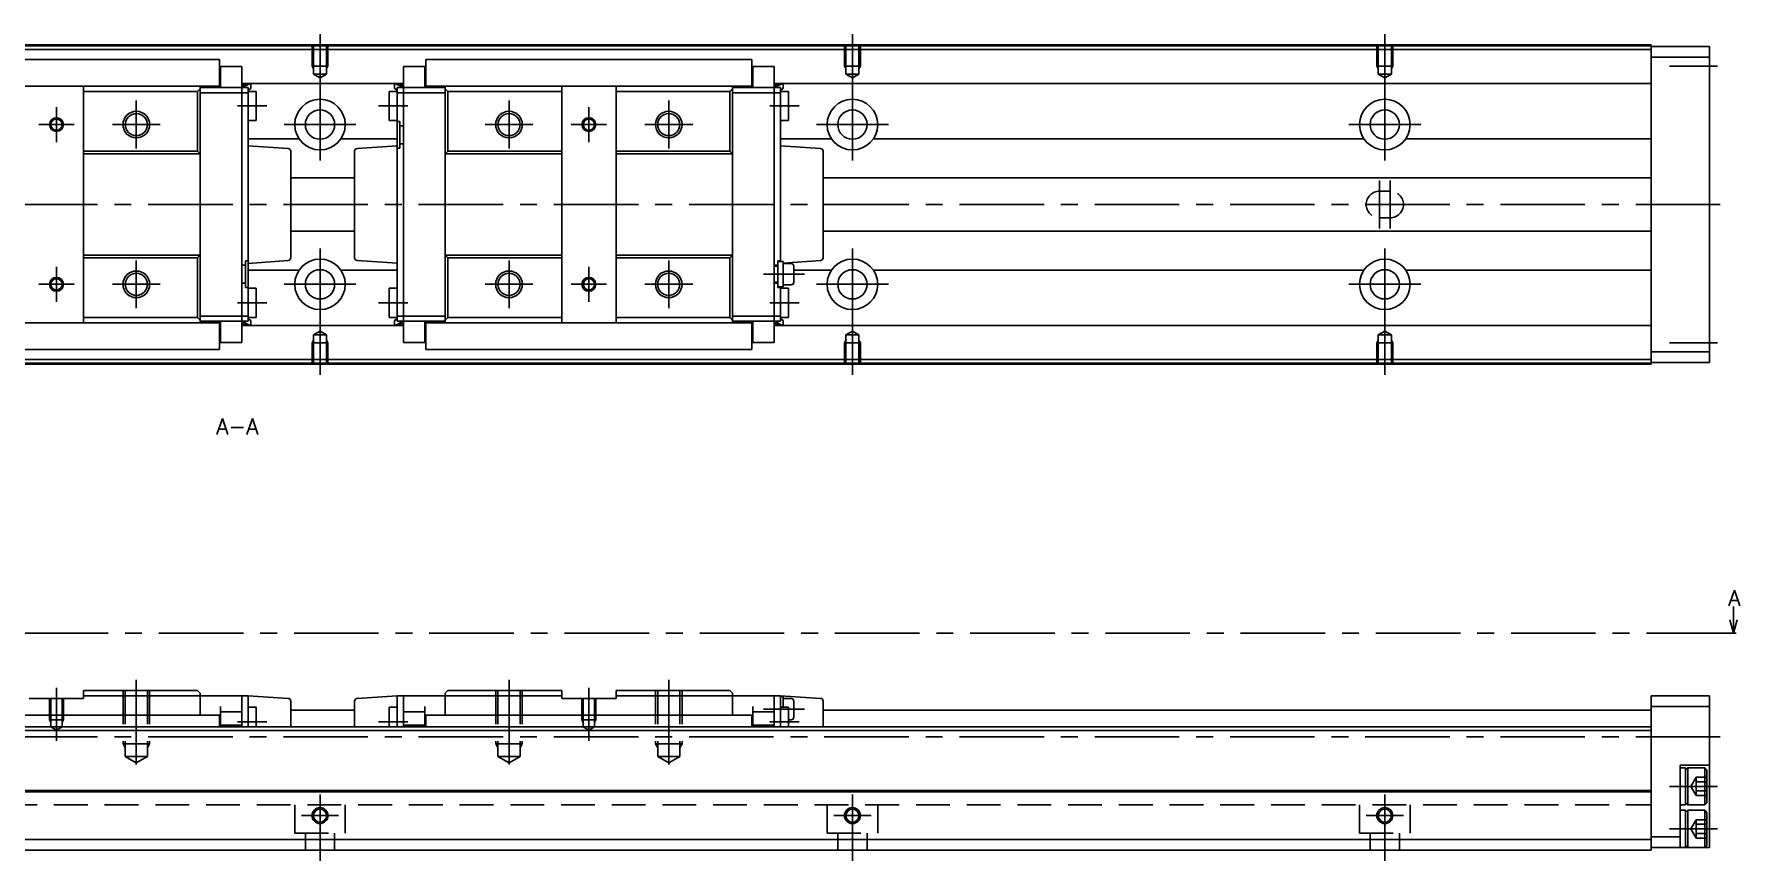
# Model space of a CAD drawing. Extents: x -2 to 751, y -8 to 279.
# Drawn here: x 431.1 to 751.5, y 8 to 163.3 of the extents above; entities that cross this region are included whole.
import ezdxf

# ---------------------------------------------------------------- set-up
doc = ezdxf.new("R2010")
doc.units = 0
doc.header["$LTSCALE"] = 0.5
doc.linetypes.add('CENTER', pattern=[50.8, 31.75, -6.35, 6.35, -6.35])
doc.linetypes.add('DASHED', pattern=[19.05, 12.7, -6.35])
for name, color, linetype in [('MSM_CENTER', 1, 'CENTER'), ('MSM_CONTINUOUS', 7, 'CONTINUOUS'), ('MSM_DASHED', 4, 'DASHED'), ('MSM_NARROW', 5, 'CONTINUOUS'), ('MSM_PART_NUMBER', 7, 'CONTINUOUS')]:
    doc.layers.add(name, color=color, linetype=linetype)
doc.styles.get("Standard").update_dxf_attribs({"font": 'txt.shx', "height": 3, "bigfont": 'bigfont.shx'})

msp = doc.modelspace()

# ---------------------------------------------------------------- linework, layer by layer
at = {"layer": 'MSM_CENTER'}
for p, q in [((484.76, 153.09), (484.76, 163.3)), ((584.76, 153.09), (584.76, 163.3)), ((684.76, 153.09), (684.76, 163.3)), ((747.26, 157.3), (738.26, 157.3)), ((450.26, 141.8), (450.26, 150.8)), ((484.76, 139.55), (484.76, 153.05)), ((520.26, 141.8), (520.26, 150.8)), ((550.26, 141.8), (550.26, 150.8)), ((584.76, 139.55), (584.76, 153.05)), ((684.76, 139.55), (684.76, 153.05)), ((435.26, 143), (435.26, 149.6)), ((474.76, 149.8), (469.26, 149.8)), ((495.76, 149.8), (501.26, 149.8)), ((535.26, 143), (535.26, 149.6)), ((574.76, 149.8), (569.26, 149.8)), ((431.96, 146.3), (438.56, 146.3)), ((445.76, 146.3), (454.76, 146.3)), ((478.01, 146.3), (491.51, 146.3)), ((515.76, 146.3), (524.76, 146.3)), ((531.96, 146.3), (538.56, 146.3)), ((545.76, 146.3), (554.76, 146.3)), ((578.01, 146.3), (591.51, 146.3)), ((678.01, 146.3), (691.51, 146.3)), ((683.76, 135.8), (683.76, 126.8)), ((685.76, 135.8), (685.76, 126.8)), ((747.76, 131.3), (196.26, 131.3)), ((484.76, 109.55), (484.76, 123.05)), ((584.76, 109.55), (584.76, 123.05)), ((684.76, 109.55), (684.76, 123.05)), ((435.26, 113), (435.26, 119.6)), ((450.26, 111.8), (450.26, 120.8)), ((520.26, 111.8), (520.26, 120.8)), ((535.26, 113), (535.26, 119.6)), ((550.26, 111.8), (550.26, 120.8)), ((431.96, 116.3), (438.56, 116.3)), ((445.76, 116.3), (454.76, 116.3)), ((478.01, 116.3), (491.51, 116.3)), ((515.76, 116.3), (524.76, 116.3)), ((531.96, 116.3), (538.56, 116.3)), ((545.76, 116.3), (554.76, 116.3)), ((575.76, 118.2), (568.06, 118.2)), ((578.01, 116.3), (591.51, 116.3)), ((678.01, 116.3), (691.51, 116.3)), ((474.76, 112.8), (469.26, 112.8)), ((495.76, 112.8), (501.26, 112.8)), ((574.76, 112.8), (569.26, 112.8)), ((484.76, 109.51), (484.76, 99.3)), ((584.76, 109.51), (584.76, 99.3)), ((684.76, 109.51), (684.76, 99.3)), ((747.26, 105.3), (738.26, 105.3)), ((749.76, 50.8), (188.76, 50.8)), ((450.26, 42), (450.26, 24.41)), ((520.26, 42), (520.26, 24.41)), ((550.26, 42), (550.26, 24.41)), ((435.26, 40.5), (435.26, 30.54)), ((535.26, 40.5), (535.26, 30.54)), ((575.76, 36.5), (568.06, 36.5)), ((474.76, 34.1), (469.26, 34.1)), ((495.76, 34.1), (501.26, 34.1)), ((574.76, 34.1), (569.26, 34.1)), ((747.76, 31.3), (196.26, 31.3)), ((484.76, 20.5), (484.76, 8)), ((584.76, 20.5), (584.76, 8)), ((684.76, 20.5), (684.76, 8)), ((747.26, 22), (738.26, 22)), ((481.26, 16.5), (488.26, 16.5)), ((581.26, 16.5), (588.26, 16.5)), ((681.26, 16.5), (688.26, 16.5)), ((747.26, 14), (738.26, 14))]:
    msp.add_line(p, q, dxfattribs=at)
at = {"layer": 'MSM_CONTINUOUS'}
for p, q in [((734.76, 161.3), (234.76, 161.3)), ((734.76, 161.1), (234.76, 161.1)), ((734.76, 160.4), (234.76, 160.4)), ((734.76, 101.3), (734.76, 161.3)), ((734.76, 161), (745.76, 161)), ((745.76, 101.6), (745.76, 161)), ((404.66, 158.52), (465.86, 158.52)), ((465.86, 158.52), (465.86, 153.55)), ((466.06, 153.25), (466.06, 157.2)), ((470.06, 157.2), (466.06, 157.2)), ((470.06, 105.4), (470.06, 157.2)), ((500.46, 157.2), (500.46, 105.4)), ((504.46, 157.2), (500.46, 157.2)), ((504.46, 153.25), (504.46, 157.2)), ((504.66, 158.52), (565.86, 158.52)), ((504.66, 158.52), (504.66, 153.55)), ((565.86, 158.52), (565.86, 153.55)), ((570.06, 157.2), (566.06, 157.2)), ((566.06, 153.25), (566.06, 157.2)), ((570.06, 105.4), (570.06, 157.2)), ((734.76, 159), (745.76, 159)), ((470.06, 153.25), (471.76, 154.1)), ((470.06, 153.67), (471.56, 154.05)), ((471.66, 154.05), (470.06, 154.05)), ((471.76, 153.1), (471.76, 154.1)), ((498.76, 154.05), (471.76, 154.05)), ((500.46, 153.25), (498.76, 154.1)), ((498.76, 153.1), (498.76, 154.1)), ((500.46, 154.05), (498.86, 154.05)), ((500.46, 153.67), (498.96, 154.05)), ((570.06, 153.25), (571.76, 154.1)), ((571.66, 154.05), (570.06, 154.05)), ((570.06, 153.67), (571.56, 154.05)), ((571.76, 153.1), (571.76, 154.1)), ((734.76, 154.05), (571.76, 154.05)), ((404.46, 153.55), (466.06, 153.55)), ((440.36, 109.05), (440.36, 153.55)), ((461.76, 152.55), (440.36, 152.55)), ((461.76, 152.55), (462.26, 153.05)), ((461.76, 141.3), (461.76, 152.55)), ((462.26, 153.55), (462.26, 109.05)), ((471.26, 153.25), (462.26, 153.25)), ((471.26, 152.25), (462.26, 152.25)), ((471.26, 109.35), (471.26, 153.25)), ((471.26, 152.8), (471.76, 153.1)), ((472.76, 152.55), (471.26, 152.55)), ((472.76, 147.05), (472.76, 152.55)), ((497.76, 147.05), (497.76, 152.55)), ((499.26, 152.55), (497.76, 152.55)), ((499.26, 152.8), (498.76, 153.1)), ((499.26, 153.25), (499.26, 109.35)), ((499.26, 153.25), (508.26, 153.25)), ((499.26, 152.25), (508.26, 152.25)), ((504.46, 153.55), (566.06, 153.55)), ((508.26, 109.05), (508.26, 153.55)), ((508.26, 153.05), (508.76, 152.55)), ((508.76, 152.55), (508.76, 141.3)), ((530.16, 152.55), (508.76, 152.55)), ((530.16, 153.55), (530.16, 109.05)), ((540.36, 109.05), (540.36, 153.55)), ((561.76, 152.55), (540.36, 152.55)), ((561.76, 152.55), (562.26, 153.05)), ((561.76, 141.3), (561.76, 152.55)), ((562.26, 153.55), (562.26, 109.05)), ((571.26, 153.25), (562.26, 153.25)), ((571.26, 152.25), (562.26, 152.25)), ((571.26, 120.6), (571.26, 153.25)), ((571.26, 152.8), (571.76, 153.1)), ((572.76, 152.55), (571.26, 152.55)), ((572.76, 147.05), (572.76, 152.55)), ((471.26, 147.05), (472.76, 147.05)), ((497.76, 147.05), (499.26, 147.05)), ((499.26, 146.9), (499.76, 146.9)), ((499.76, 141.9), (499.76, 146.9)), ((499.76, 146.1), (500.46, 146.1)), ((571.26, 147.05), (572.76, 147.05)), ((440.36, 141.3), (461.76, 141.3)), ((462.26, 140.8), (461.76, 141.3)), ((480.81, 143.66), (471.26, 143.66)), ((478.79, 141.8), (471.26, 142.3)), ((479.26, 121.3), (479.26, 141.3)), ((499.26, 143.66), (488.71, 143.66)), ((491.26, 141.3), (491.26, 121.3)), ((499.26, 142.3), (491.73, 141.8)), ((499.26, 141.9), (499.76, 141.9)), ((499.76, 142.7), (500.46, 142.7)), ((508.76, 141.3), (508.26, 140.8)), ((508.76, 141.3), (530.16, 141.3)), ((540.36, 141.3), (561.76, 141.3)), ((562.26, 140.8), (561.76, 141.3)), ((580.81, 143.66), (571.26, 143.66)), ((578.79, 141.8), (571.26, 142.3)), ((579.26, 121.3), (579.26, 141.3)), ((680.81, 143.66), (588.71, 143.66)), ((734.76, 143.66), (688.71, 143.66)), ((462.26, 140.8), (440.36, 140.8)), ((530.16, 140.8), (508.26, 140.8)), ((562.26, 140.8), (540.36, 140.8)), ((491.26, 136.3), (479.26, 136.3)), ((734.76, 136.3), (579.26, 136.3)), ((479.26, 126.3), (491.26, 126.3)), ((579.26, 126.3), (734.76, 126.3)), ((462.26, 121.8), (440.36, 121.8)), ((461.76, 121.3), (462.26, 121.8)), ((508.26, 121.8), (508.76, 121.3)), ((530.16, 121.8), (508.26, 121.8)), ((562.26, 121.8), (540.36, 121.8)), ((561.76, 121.3), (562.26, 121.8)), ((461.76, 121.3), (440.36, 121.3)), ((461.76, 110.05), (461.76, 121.3)), ((470.76, 119.9), (470.06, 119.9)), ((471.26, 120.7), (470.76, 120.7)), ((470.76, 120.7), (470.76, 115.7)), ((471.26, 120.23), (478.8, 120.8)), ((480.81, 118.94), (471.26, 118.94)), ((499.26, 118.94), (488.71, 118.94)), ((491.73, 120.8), (499.26, 120.3)), ((530.16, 121.3), (508.76, 121.3)), ((508.76, 121.3), (508.76, 110.05)), ((561.76, 121.3), (540.36, 121.3)), ((561.76, 110.05), (561.76, 121.3)), ((570.76, 119.9), (570.06, 119.9)), ((570.76, 119.7), (570.06, 119.7)), ((571.26, 120.7), (570.76, 120.7)), ((570.76, 120.7), (570.76, 115.7)), ((571.76, 120.6), (570.76, 120.6)), ((571.76, 120.27), (578.8, 120.8)), ((571.76, 115.8), (571.76, 120.6)), ((573.26, 120.2), (571.76, 120.2)), ((573.76, 119.7), (573.76, 116.7)), ((580.81, 118.94), (573.76, 118.94)), ((680.81, 118.94), (588.71, 118.94)), ((734.76, 118.94), (688.71, 118.94)), ((470.76, 116.5), (470.06, 116.5)), ((471.26, 115.7), (470.76, 115.7)), ((472.76, 115.55), (471.26, 115.55)), ((472.76, 115.55), (472.76, 110.05)), ((497.76, 115.55), (497.76, 110.05)), ((499.26, 115.55), (497.76, 115.55)), ((570.76, 116.7), (570.06, 116.7)), ((570.76, 116.5), (570.06, 116.5)), ((570.76, 115.8), (571.76, 115.8)), ((571.26, 115.7), (570.76, 115.7)), ((571.26, 115.8), (571.26, 109.35)), ((572.76, 115.55), (571.26, 115.55)), ((573.26, 116.2), (571.76, 116.2)), ((572.76, 115.55), (572.76, 110.05)), ((466.06, 109.05), (404.46, 109.05)), ((440.36, 110.05), (461.76, 110.05)), ((462.26, 109.55), (461.76, 110.05)), ((471.26, 110.35), (462.26, 110.35)), ((471.26, 109.35), (462.26, 109.35)), ((465.86, 104.08), (465.86, 109.05)), ((466.06, 109.35), (466.06, 105.4)), ((470.06, 109.35), (471.76, 108.5)), ((471.26, 110.05), (472.76, 110.05)), ((471.26, 109.8), (471.76, 109.5)), ((471.76, 109.5), (471.76, 108.5)), ((497.76, 110.05), (499.26, 110.05)), ((499.26, 109.8), (498.76, 109.5)), ((498.76, 109.5), (498.76, 108.5)), ((500.46, 109.35), (498.76, 108.5)), ((499.26, 110.35), (508.26, 110.35)), ((499.26, 109.35), (508.26, 109.35)), ((504.46, 105.4), (504.46, 109.35)), ((566.06, 109.05), (504.46, 109.05)), ((504.66, 104.08), (504.66, 109.05)), ((508.76, 110.05), (508.26, 109.55)), ((508.76, 110.05), (530.16, 110.05)), ((540.36, 110.05), (561.76, 110.05)), ((562.26, 109.55), (561.76, 110.05)), ((571.26, 110.35), (562.26, 110.35)), ((571.26, 109.35), (562.26, 109.35)), ((565.86, 104.08), (565.86, 109.05)), ((566.06, 109.35), (566.06, 105.4)), ((570.06, 109.35), (571.76, 108.5)), ((571.26, 110.05), (572.76, 110.05)), ((571.26, 109.8), (571.76, 109.5)), ((571.76, 109.5), (571.76, 108.5)), ((466.06, 106.55), (465.86, 106.55)), ((470.06, 108.92), (471.56, 108.55)), ((471.66, 108.55), (470.06, 108.55)), ((498.76, 108.55), (471.76, 108.55)), ((500.46, 108.55), (498.86, 108.55)), ((500.46, 108.92), (498.96, 108.55)), ((504.66, 106.55), (504.46, 106.55)), ((566.06, 106.55), (565.86, 106.55)), ((570.06, 108.92), (571.56, 108.55)), ((571.66, 108.55), (570.06, 108.55)), ((734.76, 108.55), (571.76, 108.55)), ((404.66, 104.08), (465.86, 104.08)), ((466.06, 105.4), (470.06, 105.4)), ((500.46, 105.4), (504.46, 105.4)), ((504.66, 104.08), (565.86, 104.08)), ((566.06, 105.4), (570.06, 105.4)), ((745.76, 103.6), (734.76, 103.6)), ((734.76, 102.2), (234.76, 102.2)), ((734.76, 101.5), (234.76, 101.5)), ((734.76, 101.3), (234.76, 101.3)), ((745.76, 101.6), (734.76, 101.6)), ((750.26, 50.8), (750.26, 55.8)), ((750.26, 50.8), (749.59, 53.3)), ((750.93, 53.3), (750.26, 50.8)), ((750.76, 50.8), (749.76, 50.8)), ((440.36, 38.5), (430.16, 38.5)), ((440.36, 40), (461.76, 40)), ((440.36, 38.5), (440.36, 40)), ((471.26, 39), (440.36, 39)), ((462.26, 39.5), (461.76, 40)), ((462.26, 35.4), (462.26, 39.5)), ((470.06, 33.2), (470.06, 39)), ((471.26, 39), (478.79, 38.53)), ((471.26, 39), (471.26, 33.2)), ((499.26, 39), (491.73, 38.53)), ((499.26, 39), (530.16, 39)), ((499.26, 39), (499.26, 33.2)), ((500.46, 33.2), (500.46, 39)), ((508.76, 40), (508.26, 39.5)), ((508.26, 35.4), (508.26, 39.5)), ((508.76, 40), (530.16, 40)), ((530.16, 40), (530.16, 38.5)), ((540.36, 38.5), (530.16, 38.5)), ((540.36, 40), (561.76, 40)), ((540.36, 38.5), (540.36, 40)), ((571.26, 39), (540.36, 39)), ((562.26, 39.5), (561.76, 40)), ((562.26, 35.4), (562.26, 39.5)), ((570.06, 33.2), (570.06, 39)), ((571.26, 39), (571.26, 33.2)), ((571.26, 39), (578.79, 38.53)), ((571.76, 38.9), (571.26, 38.9)), ((571.76, 36.85), (571.76, 38.9)), ((573.26, 38.5), (571.76, 38.5)), ((734.76, 39), (734.76, 10)), ((734.76, 39), (745.76, 39)), ((745.76, 39), (745.76, 10.5)), ((465.86, 35.4), (404.66, 35.4)), ((465.86, 33.2), (465.86, 35.4)), ((466.06, 37), (466.06, 33.2)), ((470.06, 36), (466.06, 36)), ((472.76, 36.85), (471.26, 36.85)), ((472.76, 36.85), (472.76, 33.2)), ((479.26, 38.03), (479.26, 33.2)), ((491.26, 36.3), (479.26, 36.3)), ((491.26, 38.03), (491.26, 33.2)), ((497.76, 36.85), (497.76, 33.2)), ((499.26, 36.85), (497.76, 36.85)), ((500.46, 36), (504.46, 36)), ((504.46, 37), (504.46, 33.2)), ((565.86, 35.4), (504.66, 35.4)), ((504.66, 33.2), (504.66, 35.4)), ((565.86, 33.2), (565.86, 35.4)), ((566.06, 37), (566.06, 33.2)), ((570.06, 36), (566.06, 36)), ((572.76, 36.85), (571.26, 36.85)), ((572.76, 36.85), (572.76, 33.2)), ((573.76, 38), (573.76, 35)), ((579.26, 38.03), (579.26, 33.2)), ((734.76, 36.3), (579.26, 36.3)), ((734.76, 37), (745.76, 37)), ((734.76, 33.2), (234.76, 33.2)), ((734.76, 32.5), (234.76, 32.5)), ((466.06, 35.1), (465.86, 35.1)), ((466.06, 34.3), (465.86, 34.3)), ((470.06, 33.5), (466.06, 33.5)), ((500.46, 33.5), (504.46, 33.5)), ((504.66, 35.1), (504.46, 35.1)), ((504.66, 34.3), (504.46, 34.3)), ((566.06, 35.1), (565.86, 35.1)), ((566.06, 34.3), (565.86, 34.3)), ((570.06, 33.5), (566.06, 33.5)), ((573.26, 34.5), (572.76, 34.5)), ((740.26, 26), (740.26, 10.5)), ((740.26, 26), (745.76, 26)), ((741.26, 25.5), (740.26, 25.5)), ((741.26, 25.5), (741.26, 18.5)), ((741.26, 25.1), (741.66, 25.5)), ((741.66, 25.5), (741.66, 18.5)), ((744.86, 25.5), (741.66, 25.5)), ((744.86, 25.5), (744.86, 18.5)), ((745.26, 25.1), (744.86, 25.5)), ((745.26, 25.1), (745.26, 18.9)), ((734.76, 21.2), (234.76, 21.2)), ((734.76, 21), (234.76, 21)), ((740.26, 18.5), (741.26, 18.5)), ((741.26, 17.5), (740.26, 17.5)), ((741.66, 18.5), (741.26, 18.9)), ((741.26, 17.5), (741.26, 10.5)), ((741.26, 17.1), (741.66, 17.5)), ((744.86, 18.5), (741.66, 18.5)), ((744.86, 17.5), (741.66, 17.5)), ((741.66, 17.5), (741.66, 10.5)), ((744.86, 18.5), (745.26, 18.9)), ((744.86, 17.5), (744.86, 10.5)), ((745.26, 17.1), (744.86, 17.5)), ((745.26, 17.1), (745.26, 10.9)), ((734.76, 12), (234.76, 12)), ((734.76, 10), (234.76, 10)), ((734.76, 12.5), (740.26, 12.5)), ((745.76, 10.5), (734.76, 10.5)), ((741.66, 10.5), (741.26, 10.9)), ((744.86, 10.5), (745.26, 10.9))]:
    msp.add_line(p, q, dxfattribs=at)
for centre, radius in [((484.76, 146.3), 4.75), ((584.76, 146.3), 4.75), ((684.76, 146.3), 4.75), ((450.26, 146.3), 2.07), ((484.76, 146.3), 2.75), ((520.26, 146.3), 2.07), ((550.26, 146.3), 2.07), ((584.76, 146.3), 2.75), ((684.76, 146.3), 2.75), ((435.26, 146.3), 1.06), ((535.26, 146.3), 1.06), ((484.76, 116.3), 4.75), ((484.76, 116.3), 2.75), ((584.76, 116.3), 4.75), ((584.76, 116.3), 2.75), ((684.76, 116.3), 4.75), ((684.76, 116.3), 2.75), ((435.26, 116.3), 1.06), ((450.26, 116.3), 2.07), ((520.26, 116.3), 2.07), ((535.26, 116.3), 1.06), ((550.26, 116.3), 2.07), ((484.76, 16.5), 1.23), ((584.76, 16.5), 1.23), ((684.76, 16.5), 1.23)]:
    msp.add_circle(centre, radius, dxfattribs=at)
for centre, start, end in [((478.76, 141.3), 0, 86.1934), ((491.76, 141.3), 93.8066, 180), ((578.76, 141.3), 0, 86.1934), ((478.76, 121.3), 274.3133, 0), ((491.76, 121.3), 180, 266.1934), ((573.26, 119.7), 0, 90), ((578.76, 121.3), 274.3133, 0), ((573.26, 116.7), 270, 0), ((478.76, 38.03), 0, 86.4237), ((491.76, 38.03), 93.5763, 180), ((573.26, 38), 0, 90), ((578.76, 38.03), 0, 86.4237), ((573.26, 35), 270, 0)]:
    msp.add_arc(centre, 0.5, start, end, dxfattribs=at)
at = {"layer": 'MSM_DASHED'}
for p, q in [((483.26, 161.3), (483.26, 157.3)), ((483.53, 161.3), (483.53, 155.8)), ((485.99, 161.3), (485.99, 155.8)), ((486.26, 161.3), (486.26, 157.3)), ((583.26, 161.3), (583.26, 157.3)), ((583.53, 161.3), (583.53, 155.8)), ((585.99, 161.3), (585.99, 155.8)), ((586.26, 161.3), (586.26, 157.3)), ((683.26, 161.3), (683.26, 157.3)), ((683.53, 161.3), (683.53, 155.8)), ((685.99, 161.3), (685.99, 155.8)), ((686.26, 161.3), (686.26, 157.3)), ((483.26, 157.3), (483.53, 156.83)), ((486.26, 157.3), (483.26, 157.3)), ((486.26, 157.3), (485.99, 156.83)), ((586.26, 157.3), (583.26, 157.3)), ((583.26, 157.3), (583.53, 156.83)), ((586.26, 157.3), (585.99, 156.83)), ((686.26, 157.3), (683.26, 157.3)), ((683.26, 157.3), (683.53, 156.83)), ((686.26, 157.3), (685.99, 156.83)), ((485.99, 155.8), (483.53, 155.8)), ((483.53, 155.8), (484.76, 155.09)), ((485.99, 155.8), (484.76, 155.09)), ((585.99, 155.8), (583.53, 155.8)), ((583.53, 155.8), (584.76, 155.09)), ((585.99, 155.8), (584.76, 155.09)), ((683.53, 155.8), (684.76, 155.09)), ((685.99, 155.8), (683.53, 155.8)), ((685.99, 155.8), (684.76, 155.09)), ((685.76, 133.8), (683.76, 133.8)), ((683.76, 128.8), (685.76, 128.8)), ((483.26, 105.3), (483.53, 105.77)), ((483.53, 106.8), (484.76, 107.51)), ((483.53, 101.3), (483.53, 106.8)), ((485.99, 106.8), (483.53, 106.8)), ((485.99, 106.8), (484.76, 107.51)), ((485.99, 101.3), (485.99, 106.8)), ((486.26, 105.3), (485.99, 105.77)), ((583.26, 105.3), (583.53, 105.77)), ((583.53, 106.8), (584.76, 107.51)), ((585.99, 106.8), (583.53, 106.8)), ((583.53, 101.3), (583.53, 106.8)), ((585.99, 106.8), (584.76, 107.51)), ((585.99, 101.3), (585.99, 106.8)), ((586.26, 105.3), (585.99, 105.77)), ((683.26, 105.3), (683.53, 105.77)), ((683.53, 106.8), (684.76, 107.51)), ((683.53, 101.3), (683.53, 106.8)), ((685.99, 106.8), (683.53, 106.8)), ((685.99, 106.8), (684.76, 107.51)), ((685.99, 101.3), (685.99, 106.8)), ((686.26, 105.3), (685.99, 105.77)), ((483.26, 101.3), (483.26, 105.3)), ((486.26, 105.3), (483.26, 105.3)), ((486.26, 101.3), (486.26, 105.3)), ((586.26, 105.3), (583.26, 105.3)), ((583.26, 101.3), (583.26, 105.3)), ((586.26, 101.3), (586.26, 105.3)), ((683.26, 101.3), (683.26, 105.3)), ((686.26, 105.3), (683.26, 105.3)), ((686.26, 101.3), (686.26, 105.3)), ((433.96, 38.5), (433.96, 34.5)), ((434.2, 38.5), (434.2, 33.15)), ((436.32, 38.5), (436.32, 33.15)), ((436.56, 38.5), (436.56, 34.5)), ((447.76, 40), (447.76, 30)), ((448.19, 40), (448.19, 27.6)), ((452.33, 40), (452.33, 27.6)), ((452.76, 40), (452.76, 30)), ((517.76, 40), (517.76, 30)), ((518.19, 40), (518.19, 27.6)), ((522.33, 40), (522.33, 27.6)), ((522.76, 40), (522.76, 30)), ((533.96, 38.5), (533.96, 34.5)), ((534.2, 38.5), (534.2, 33.15)), ((536.32, 38.5), (536.32, 33.15)), ((536.56, 38.5), (536.56, 34.5)), ((547.76, 40), (547.76, 30)), ((548.19, 40), (548.19, 27.6)), ((552.33, 40), (552.33, 27.6)), ((552.76, 40), (552.76, 30)), ((433.96, 34.5), (434.2, 34.08)), ((433.96, 34.5), (436.56, 34.5)), ((434.2, 33.15), (436.32, 33.15)), ((434.2, 33.15), (435.26, 32.54)), ((436.32, 33.15), (435.26, 32.54)), ((436.56, 34.5), (436.32, 34.08)), ((533.96, 34.5), (536.56, 34.5)), ((533.96, 34.5), (534.2, 34.08)), ((534.2, 33.15), (536.32, 33.15)), ((534.2, 33.15), (535.26, 32.54)), ((536.32, 33.15), (535.26, 32.54)), ((536.56, 34.5), (536.32, 34.08)), ((447.76, 30), (452.76, 30)), ((447.76, 30), (448.19, 29.25)), ((452.76, 30), (452.33, 29.25)), ((517.76, 30), (522.76, 30)), ((517.76, 30), (518.19, 29.25)), ((522.76, 30), (522.33, 29.25)), ((547.76, 30), (552.76, 30)), ((547.76, 30), (548.19, 29.25)), ((552.76, 30), (552.33, 29.25)), ((448.19, 27.6), (452.33, 27.6)), ((448.19, 27.6), (450.26, 26.41)), ((452.33, 27.6), (450.26, 26.41)), ((518.19, 27.6), (522.33, 27.6)), ((518.19, 27.6), (520.26, 26.41)), ((522.33, 27.6), (520.26, 26.41)), ((548.19, 27.6), (552.33, 27.6)), ((548.19, 27.6), (550.26, 26.41)), ((552.33, 27.6), (550.26, 26.41)), ((743.26, 23.73), (742.26, 22)), ((745.26, 23.73), (743.26, 23.73)), ((743.26, 20.27), (743.26, 23.73)), ((745.26, 22.87), (743.26, 22.87)), ((743.26, 20.27), (742.26, 22)), ((745.26, 21.13), (743.26, 21.13)), ((745.26, 20.27), (743.26, 20.27)), ((234.76, 18.5), (734.76, 18.5)), ((480.01, 18.5), (480.01, 13.2)), ((489.51, 13.2), (489.51, 18.5)), ((580.01, 18.5), (580.01, 13.2)), ((589.51, 13.2), (589.51, 18.5)), ((680.01, 18.5), (680.01, 13.2)), ((689.51, 13.2), (689.51, 18.5)), ((480.01, 13.2), (489.51, 13.2)), ((482.01, 13.2), (482.01, 10)), ((487.51, 13.2), (487.51, 10)), ((580.01, 13.2), (589.51, 13.2)), ((582.01, 13.2), (582.01, 10)), ((587.51, 13.2), (587.51, 10)), ((680.01, 13.2), (689.51, 13.2)), ((682.01, 13.2), (682.01, 10)), ((687.51, 13.2), (687.51, 10)), ((743.26, 15.73), (742.26, 14)), ((743.26, 12.27), (742.26, 14)), ((745.26, 15.73), (743.26, 15.73)), ((743.26, 12.27), (743.26, 15.73)), ((745.26, 14.87), (743.26, 14.87)), ((745.26, 13.13), (743.26, 13.13)), ((745.26, 12.27), (743.26, 12.27))]:
    msp.add_line(p, q, dxfattribs=at)
for centre, start, end in [((683.76, 131.3), 90, 270), ((685.76, 131.3), 270, 90)]:
    msp.add_arc(centre, 2.5, start, end, dxfattribs=at)
at = {"layer": 'MSM_NARROW'}
for centre, radius in [((435.26, 146.3), 1.3), ((450.26, 146.3), 2.5), ((520.26, 146.3), 2.5), ((535.26, 146.3), 1.3), ((550.26, 146.3), 2.5), ((450.26, 116.3), 2.5), ((520.26, 116.3), 2.5), ((550.26, 116.3), 2.5), ((435.26, 116.3), 1.3), ((535.26, 116.3), 1.3), ((484.76, 16.5), 1.5), ((584.76, 16.5), 1.5), ((684.76, 16.5), 1.5)]:
    msp.add_circle(centre, radius, dxfattribs=at)

# ---------------------------------------------------------------- texts
at = {"layer": 'MSM_PART_NUMBER'}
for s, p in [('A-A', (465.26, 88.1)), ('A', (749.27, 55.88))]:
    msp.add_text(s, height=3, dxfattribs=at).set_placement(p)

doc.saveas('drawing.dxf')
